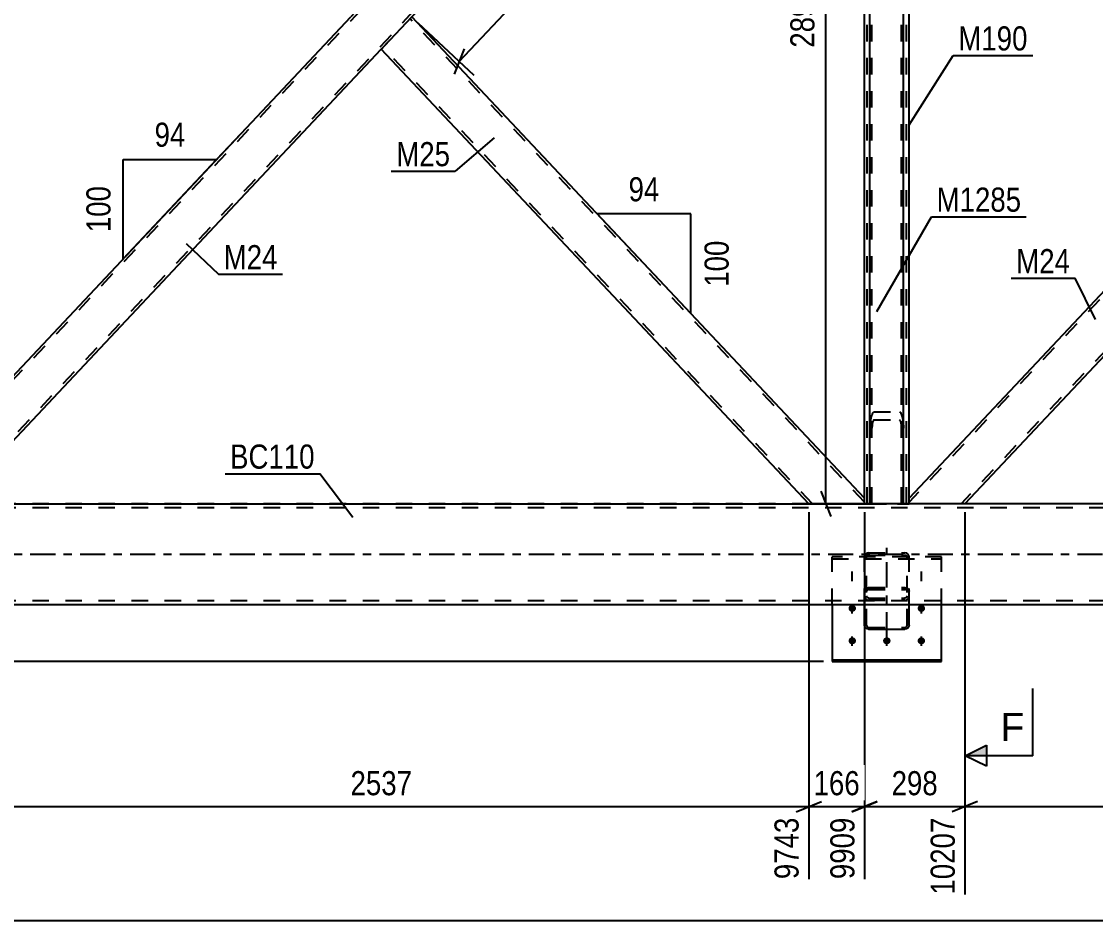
# Model space of a CAD drawing. Header units: millimetres. Extents: x -400 to 789, y -648 to 193.
# Drawn here: x -21.8 to 105.7, y -171.1 to -64.3 of the extents above; entities that cross this region are included whole.
import ezdxf

# ---------------------------------------------------------------- set-up
doc = ezdxf.new("R2010")
doc.units = ezdxf.units.MM
doc.linetypes.add('DXK_LINE_DOT2', pattern=[3.9198, 1.9599, -1.9599])
doc.linetypes.add('DXK_LINE_DOT3', pattern=[5.9187, 2.979, -0.9799, 0.9799, -0.9799])
doc.styles.add('Arial', font='ARIAL.TTF', dxfattribs={"height": 0.2})
doc.styles.add('Arial Narrow', font='ARIALN.TTF', dxfattribs={"height": 0.2})

# ---------------------------------------------------------------- blocks, each defined once
blk = doc.blocks.new('Part-392021936-5452 - 5377')
at = {"color": 7, "linetype": 'DXK_LINE_DOT2'}
for p, q in [((643.9, -122.08), (-287.1, -122.08)), ((643.9, -121.6), (-276.46, -121.6)), ((78.9, -121.6), (82.9, -121.6)), ((643.9, -133.12), (-287.1, -133.12)), ((643.9, -133.6), (-171.28, -133.6))]:
    blk.add_line(p, q, dxfattribs=at)
at = {"color": 2, "linetype": 'Continuous'}
for p, q in [((-157.1, -121.6), (78.9, -121.6)), ((258.9, -121.6), (82.9, -121.6)), ((639.1, -133.6), (-143.36, -133.6))]:
    blk.add_line(p, q, dxfattribs=at)
at = {"color": 7, "linetype": 'DXK_LINE_DOT3'}
blk.add_line((-287.1, -127.6), (643.9, -127.6), dxfattribs=at)
blk = doc.blocks.new('Bolt-392021936-5453 - 5377')
at = {"linetype": 'Continuous'}
for points in [[(76.8, -134.43), (76.71, -134.42), (76.62, -134.39), (76.54, -134.35), (76.47, -134.29), (76.42, -134.22), (76.38, -134.14), (76.36, -134.06), (76.36, -133.97), (76.38, -133.89), (76.42, -133.81), (76.47, -133.74), (76.54, -133.68), (76.62, -133.64), (76.71, -133.61), (76.8, -133.6), (76.89, -133.61), (76.98, -133.64), (77.06, -133.68), (77.13, -133.74), (77.18, -133.81), (77.22, -133.89), (77.24, -133.97), (77.24, -134.06), (77.22, -134.14), (77.18, -134.22), (77.13, -134.29), (77.06, -134.35), (76.98, -134.39), (76.89, -134.42)], [(85, -134.43), (84.91, -134.42), (84.82, -134.39), (84.74, -134.35), (84.67, -134.29), (84.62, -134.22), (84.58, -134.14), (84.56, -134.06), (84.56, -133.97), (84.58, -133.89), (84.62, -133.81), (84.67, -133.74), (84.74, -133.68), (84.82, -133.64), (84.91, -133.61), (85, -133.6), (85.09, -133.61), (85.18, -133.64), (85.26, -133.68), (85.33, -133.74), (85.38, -133.81), (85.42, -133.89), (85.44, -133.97), (85.44, -134.06), (85.42, -134.14), (85.38, -134.22), (85.33, -134.29), (85.26, -134.35), (85.18, -134.39), (85.09, -134.42)], [(76.8, -138.28), (76.71, -138.27), (76.62, -138.25), (76.54, -138.2), (76.47, -138.15), (76.42, -138.08), (76.38, -138), (76.36, -137.91), (76.36, -137.83), (76.38, -137.74), (76.42, -137.66), (76.47, -137.59), (76.54, -137.53), (76.62, -137.49), (76.71, -137.46), (76.8, -137.46), (76.89, -137.46), (76.98, -137.49), (77.06, -137.53), (77.13, -137.59), (77.18, -137.66), (77.22, -137.74), (77.24, -137.83), (77.24, -137.91), (77.22, -138), (77.18, -138.08), (77.13, -138.15), (77.06, -138.2), (76.98, -138.25), (76.89, -138.27)], [(80.9, -138.28), (80.81, -138.27), (80.72, -138.25), (80.64, -138.2), (80.57, -138.15), (80.52, -138.08), (80.48, -138), (80.46, -137.91), (80.46, -137.83), (80.48, -137.74), (80.52, -137.66), (80.57, -137.59), (80.64, -137.53), (80.72, -137.49), (80.81, -137.46), (80.9, -137.46), (80.99, -137.46), (81.08, -137.49), (81.16, -137.53), (81.23, -137.59), (81.28, -137.66), (81.32, -137.74), (81.34, -137.83), (81.34, -137.91), (81.32, -138), (81.28, -138.08), (81.23, -138.15), (81.16, -138.2), (81.08, -138.25), (80.99, -138.27)], [(85, -138.28), (84.91, -138.27), (84.82, -138.25), (84.74, -138.2), (84.67, -138.15), (84.62, -138.08), (84.58, -138), (84.56, -137.91), (84.56, -137.83), (84.58, -137.74), (84.62, -137.66), (84.67, -137.59), (84.74, -137.53), (84.82, -137.49), (84.91, -137.46), (85, -137.46), (85.09, -137.46), (85.18, -137.49), (85.26, -137.53), (85.33, -137.59), (85.38, -137.66), (85.42, -137.74), (85.44, -137.83), (85.44, -137.91), (85.42, -138), (85.38, -138.08), (85.33, -138.15), (85.26, -138.2), (85.18, -138.25), (85.09, -138.27)]]:
    blk.add_hatch(color=1, dxfattribs=at).paths.add_polyline_path(points)
at = {"color": 1, "linetype": 'DXK_LINE_DOT2'}
for p, q in [((76.8, -130.78), (76.8, -129.64)), ((80.9, -130.78), (80.9, -129.64)), ((85, -130.78), (85, -129.64))]:
    blk.add_line(p, q, dxfattribs=at)
at = {"color": 1, "linetype": 'Continuous'}
for p, q in [((76.8, -134.63), (76.8, -133.5)), ((85, -134.63), (85, -133.5)), ((76.8, -138.48), (76.8, -137.35)), ((80.9, -138.48), (80.9, -137.35)), ((85, -138.48), (85, -137.35))]:
    blk.add_line(p, q, dxfattribs=at)
blk = doc.blocks.new('Part-392021936-5399 - 5377')
at = {"color": 7, "linetype": 'DXK_LINE_DOT2'}
for p, q in [((87.4, -127.91), (74.4, -127.91)), ((74.4, -133.6), (74.4, -127.91)), ((74.4, -128.13), (87.4, -128.13)), ((87.4, -133.6), (87.4, -127.91))]:
    blk.add_line(p, q, dxfattribs=at)
at = {"color": 2, "linetype": 'Continuous'}
for p, q in [((74.4, -133.6), (74.4, -140.34)), ((87.4, -140.34), (87.4, -133.6)), ((74.4, -140.12), (87.4, -140.12)), ((74.4, -140.34), (87.4, -140.34))]:
    blk.add_line(p, q, dxfattribs=at)
blk = doc.blocks.new('Part-392021936-5400 - 5377')
at = {"color": 7, "linetype": 'DXK_LINE_DOT2'}
for p, q in [((78.74, -127.43), (78.56, -127.47)), ((78.74, -127.43), (83.06, -127.43)), ((83.24, -127.47), (83.06, -127.43)), ((78.3, -127.75), (78.26, -127.94)), ((78.26, -133.6), (78.26, -127.94)), ((78.5, -127.94), (78.52, -127.84)), ((78.5, -136.05), (78.5, -127.94)), ((78.52, -127.84), (78.57, -127.76)), ((78.57, -127.76), (78.65, -127.71)), ((78.65, -127.71), (78.74, -127.69)), ((78.74, -127.69), (83.06, -127.69)), ((83.06, -127.69), (83.15, -127.71)), ((83.15, -127.71), (83.23, -127.76)), ((83.23, -127.76), (83.28, -127.84)), ((83.28, -127.84), (83.3, -127.94)), ((83.3, -136.05), (83.3, -127.94)), ((83.54, -127.94), (83.5, -127.75)), ((83.54, -133.6), (83.54, -127.94)), ((78.26, -131.99), (78.3, -131.81)), ((78.26, -132.54), (78.3, -132.73)), ((78.3, -131.81), (78.4, -131.67)), ((78.4, -131.67), (78.56, -131.57)), ((78.52, -131.9), (78.5, -131.99)), ((78.52, -132.64), (78.5, -132.54)), ((78.57, -131.83), (78.52, -131.9)), ((78.56, -131.57), (78.74, -131.54)), ((78.65, -131.78), (78.57, -131.83)), ((78.74, -131.76), (78.65, -131.78)), ((78.74, -131.54), (83.06, -131.54)), ((78.74, -131.76), (83.06, -131.76)), ((83.06, -131.54), (83.24, -131.57)), ((83.15, -131.78), (83.06, -131.76)), ((83.23, -131.83), (83.15, -131.78)), ((83.28, -131.9), (83.23, -131.83)), ((83.24, -131.57), (83.4, -131.67)), ((83.3, -131.99), (83.28, -131.9)), ((83.3, -132.54), (83.28, -132.64)), ((83.4, -131.67), (83.5, -131.81)), ((83.5, -131.81), (83.54, -131.99)), ((83.5, -132.73), (83.54, -132.54)), ((78.57, -132.72), (78.52, -132.64)), ((78.56, -133.01), (78.74, -133.05)), ((78.65, -132.78), (78.57, -132.72)), ((78.74, -132.79), (78.65, -132.78)), ((78.74, -132.79), (83.06, -132.79)), ((78.74, -133.05), (83.06, -133.05)), ((83.15, -132.78), (83.06, -132.79)), ((83.06, -133.05), (83.24, -133.01)), ((83.23, -132.72), (83.15, -132.78)), ((83.28, -132.64), (83.23, -132.72)), ((78.5, -136.05), (78.52, -136.13)), ((78.52, -136.13), (78.57, -136.21)), ((78.57, -136.21), (78.65, -136.25)), ((78.65, -136.25), (78.74, -136.27)), ((78.74, -136.27), (83.06, -136.27)), ((83.06, -136.27), (83.15, -136.25)), ((83.15, -136.25), (83.23, -136.21)), ((83.23, -136.21), (83.28, -136.13)), ((83.28, -136.13), (83.3, -136.05))]:
    blk.add_line(p, q, dxfattribs=at)
at = {"color": 7, "linetype": 'DXK_LINE_DOT3'}
blk.add_line((80.9, -137.44), (80.9, -126.82), dxfattribs=at)
at = {"color": 2, "linetype": 'Continuous'}
for p, q in [((78.26, -136.05), (78.26, -133.6)), ((83.54, -136.05), (83.54, -133.6)), ((78.3, -136.22), (78.26, -136.05)), ((78.4, -136.36), (78.3, -136.22)), ((78.56, -136.46), (78.4, -136.36)), ((83.4, -136.36), (83.24, -136.46)), ((83.5, -136.22), (83.4, -136.36)), ((83.54, -136.05), (83.5, -136.22)), ((78.74, -136.5), (78.56, -136.46)), ((78.74, -136.5), (83.06, -136.5)), ((83.24, -136.46), (83.06, -136.5))]:
    blk.add_line(p, q, dxfattribs=at)
at = {"color": 7, "linetype": 'DXK_LINE_DOT2'}
for centre, start, end in [((78.76, -127.92), 114.32, 159.2417), ((83.04, -127.92), 20.7583, 65.68), ((78.76, -132.56), 200.7583, 245.68), ((83.04, -132.56), 294.32, 339.2417)]:
    blk.add_arc(centre, 0.496, start, end, dxfattribs=at)
blk = doc.blocks.new('Part-392021936-5405 - 5377')
at = {"color": 7, "linetype": 'DXK_LINE_DOT2'}
for p, q in [((83.54, -6), (78.26, -6)), ((78.26, -6.66), (78.26, -6)), ((78.58, -121.6), (78.58, -6)), ((83.22, -121.6), (83.22, -6)), ((83.54, -6.66), (83.54, -6)), ((78.26, -121.6), (78.26, -120.94)), ((83.54, -121.6), (83.54, -120.94)), ((78.26, -121.6), (83.54, -121.6))]:
    blk.add_line(p, q, dxfattribs=at)
at = {"color": 2, "linetype": 'Continuous'}
for p, q in [((78.26, -120.94), (78.26, -6.66)), ((83.54, -120.94), (83.54, -6.66))]:
    blk.add_line(p, q, dxfattribs=at)
blk = doc.blocks.new('Part-392021936-5615 - 5377')
at = {"color": 7, "linetype": 'DXK_LINE_DOT2'}
for p, q in [((-36.46, -121.41), (72.07, -6)), ((-30.27, -121.6), (78.26, -6.19)), ((78.26, -6), (71.63, -6)), ((20.9, -59.95), (17.28, -63.8)), ((24.53, -63.8), (20.9, -67.65)), ((-36.46, -121.6), (-29.83, -121.6))]:
    blk.add_line(p, q, dxfattribs=at)
at = {"color": 2, "linetype": 'Continuous'}
for p, q in [((71.63, -6), (20.9, -59.95)), ((78.26, -6.66), (78.26, -6)), ((78.26, -6.66), (24.53, -63.8)), ((-36.46, -120.94), (17.28, -63.8)), ((-29.83, -121.6), (20.9, -67.65)), ((-36.46, -121.52), (-36.46, -120.94)), ((-36.46, -121.6), (-36.46, -121.52))]:
    blk.add_line(p, q, dxfattribs=at)
blk = doc.blocks.new('Part-392021936-5625 - 5377')
at = {"color": 7, "linetype": 'DXK_LINE_DOT2'}
for p, q in [((192.07, -6), (83.54, -121.41)), ((198.26, -6.19), (89.73, -121.6)), ((198.26, -6), (191.63, -6)), ((140.9, -59.95), (137.28, -63.8)), ((144.53, -63.8), (140.9, -67.65)), ((90.17, -121.6), (83.54, -121.6))]:
    blk.add_line(p, q, dxfattribs=at)
at = {"color": 2, "linetype": 'Continuous'}
for p, q in [((191.63, -6), (140.9, -59.95)), ((198.26, -6.66), (198.26, -6)), ((198.26, -6.66), (144.53, -63.8)), ((137.28, -63.8), (83.54, -120.94)), ((140.9, -67.65), (90.17, -121.6)), ((83.54, -121.52), (83.54, -120.94)), ((83.54, -121.6), (83.54, -121.52))]:
    blk.add_line(p, q, dxfattribs=at)
blk = doc.blocks.new('Part-392021936-5666 - 5377')
at = {"color": 2, "linetype": 'Continuous'}
for p, q in [((21.34, -67.19), (24.53, -63.8)), ((78.26, -120.94), (24.53, -63.8)), ((20.9, -67.65), (21.34, -67.19)), ((71.63, -121.6), (20.9, -67.65)), ((78.26, -121.6), (78.26, -120.94))]:
    blk.add_line(p, q, dxfattribs=at)
at = {"color": 7, "linetype": 'DXK_LINE_DOT2'}
for p, q in [((78.26, -121.41), (24.31, -64.03)), ((20.93, -67.62), (21.34, -67.19)), ((21.12, -67.42), (21.14, -67.4)), ((72.07, -121.6), (21.12, -67.42)), ((78.26, -121.6), (71.63, -121.6))]:
    blk.add_line(p, q, dxfattribs=at)
blk = doc.blocks.new('Part-392021936-24888 - 5377')
at = {"color": 7, "linetype": 'DXK_LINE_DOT2'}
for p, q in [((79.2, -7.63), (79.04, -7.66)), ((79.38, -7.61), (79.2, -7.63)), ((79.38, -7.61), (82.42, -7.61)), ((82.6, -7.63), (82.42, -7.61)), ((82.6, -7.63), (82.64, -7.64)), ((82.64, -7.64), (82.76, -7.66)), ((78.94, -7.72), (78.9, -7.78)), ((78.9, -8.82), (78.9, -7.78)), ((78.9, -8.82), (78.9, -8.84)), ((78.9, -8.84), (78.9, -8.82)), ((78.9, -8.82), (78.94, -8.89)), ((79.04, -7.66), (78.94, -7.72)), ((78.94, -8.89), (79.04, -8.94)), ((79.14, -7.78), (79.16, -7.75)), ((79.14, -121.6), (79.14, -7.78)), ((79.16, -8.86), (79.14, -8.82)), ((79.16, -7.75), (79.21, -7.72)), ((79.21, -8.88), (79.16, -8.86)), ((79.21, -7.72), (79.29, -7.7)), ((79.29, -8.9), (79.21, -8.88)), ((79.29, -7.7), (79.38, -7.7)), ((79.38, -8.91), (79.29, -8.9)), ((79.38, -7.7), (82.42, -7.7)), ((79.38, -8.91), (82.42, -8.91)), ((82.42, -7.7), (82.51, -7.7)), ((82.51, -8.9), (82.42, -8.91)), ((82.51, -7.7), (82.59, -7.72)), ((82.59, -8.88), (82.51, -8.9)), ((82.59, -7.72), (82.64, -7.75)), ((82.64, -8.86), (82.59, -8.88)), ((82.64, -7.75), (82.66, -7.78)), ((82.66, -8.82), (82.64, -8.86)), ((82.66, -121.6), (82.66, -7.78)), ((82.86, -7.72), (82.76, -7.66)), ((82.76, -8.94), (82.86, -8.89)), ((82.9, -7.78), (82.86, -7.72)), ((82.86, -8.89), (82.9, -8.82)), ((82.9, -8.84), (82.9, -7.78)), ((79.04, -8.94), (79.2, -8.98)), ((79.2, -8.98), (79.38, -8.99)), ((79.38, -8.99), (82.42, -8.99)), ((82.42, -8.99), (82.6, -8.98)), ((82.6, -8.98), (82.64, -8.97)), ((82.64, -8.97), (82.76, -8.94)), ((79.2, -110.84), (79.38, -110.69)), ((79.38, -110.69), (82.42, -110.69)), ((82.42, -110.69), (82.6, -110.84)), ((78.9, -112.61), (78.94, -111.88)), ((79.38, -111.65), (79.29, -111.73)), ((79.38, -111.65), (82.42, -111.65)), ((82.51, -111.73), (82.42, -111.65)), ((82.86, -111.88), (82.9, -112.61)), ((79.16, -112.25), (79.14, -112.61)), ((82.66, -112.61), (82.64, -112.25)), ((82.6, -121.6), (82.42, -121.6)), ((82.76, -121.6), (82.66, -121.6))]:
    blk.add_line(p, q, dxfattribs=at)
at = {"color": 2, "linetype": 'Continuous'}
for p, q in [((78.9, -121.6), (78.9, -8.84)), ((82.9, -121.6), (82.9, -8.84)), ((82.42, -121.6), (78.9, -121.6)), ((82.76, -121.6), (82.42, -121.6)), ((82.86, -121.6), (82.76, -121.6)), ((82.9, -121.6), (82.86, -121.6))]:
    blk.add_line(p, q, dxfattribs=at)
at = {"color": 7, "linetype": 'DXK_LINE_DOT2'}
for centre, radius, start, end in [((81.74, -112.03), 2.8, 154.9533, 176.9972), ((80.06, -112.03), 2.8, 3.0028, 25.0467), ((80.56, -112.32), 1.4, 154.9533, 176.9972), ((81.24, -112.32), 1.4, 3.0028, 25.0467)]:
    blk.add_arc(centre, radius, start, end, dxfattribs=at)
blk = doc.blocks.new('StraightDimension-392021936-6391 - 5377')
at = {"color": 7, "linetype": 'Continuous'}
blk.add_line((-301, -171.07), (700.9, -171.07), dxfattribs=at)
blk = doc.blocks.new('StraightDimension-392021936-6514 - 5377')
at = {"color": 7, "linetype": 'Continuous'}
for p, q in [((74.26, -7.5), (73.06, -4.5)), ((77.26, -6), (70.81, -6)), ((73.66, -121.6), (73.66, -6)), ((73.06, -120.1), (74.26, -123.1)), ((77.26, -121.6), (70.81, -121.6))]:
    blk.add_line(p, q, dxfattribs=at)
at = {"color": 0}
blk.add_wipeout([(72.91, -59.54), (68.71, -59.54), (68.71, -68.06), (72.91, -68.06)], dxfattribs=at)
at = {"color": 3, "style": 'Arial Narrow'}
blk.add_text('2890', height=2.863, rotation=90.0002, dxfattribs=at).set_placement((72.31, -67.46))
blk = doc.blocks.new('StraightDimension-392021936-24335 - 5377')
at = {"color": 7, "linetype": 'Continuous'}
for p, q in [((78.26, -122.6), (78.26, -166.16)), ((90.17, -122.6), (90.17, -167.99)), ((76.76, -158.15), (79.76, -156.95)), ((78.26, -157.55), (90.17, -157.55)), ((91.67, -156.95), (88.67, -158.15))]:
    blk.add_line(p, q, dxfattribs=at)
at = {"color": 0}
blk.add_wipeout([(87.56, -156.8), (87.56, -152.6), (80.87, -152.6), (80.87, -156.8)], dxfattribs=at)
at = {"color": 3, "style": 'Arial Narrow'}
blk.add_text('298', height=2.863, dxfattribs=at).set_placement((81.47, -156.2))
at = {"color": 0, "linetype": 'Continuous'}
blk.add_wipeout([(89.57, -158.25), (85.37, -158.25), (85.37, -168.59), (89.57, -168.59)], dxfattribs=at)
at = {"color": 3, "linetype": 'Continuous', "style": 'Arial Narrow'}
blk.add_text('10207', height=2.863, rotation=90.0002, dxfattribs=at).set_placement((88.97, -167.99))
blk = doc.blocks.new('AngleDimension-392021936-6837 - 5377')
at = {"color": 7, "linetype": 'Continuous'}
for p, q in [((4.9, -76.96), (1.36, -80.72)), ((-9.74, -80.72), (1.36, -80.72)), ((-9.74, -92.52), (1.36, -80.72)), ((-9.74, -92.52), (-9.74, -80.72))]:
    blk.add_line(p, q, dxfattribs=at)
at = {"color": 0}
for points in [[(-1.76, -79.82), (-1.76, -75.62), (-6.61, -75.62), (-6.61, -79.82)], [(-10.64, -83.28), (-14.84, -83.28), (-14.84, -89.96), (-10.64, -89.96)]]:
    blk.add_wipeout(points, dxfattribs=at)
at = {"color": 3, "style": 'Arial Narrow'}
blk.add_text('94', height=2.863, dxfattribs=at).set_placement((-6.01, -79.22))
blk.add_text('100', height=2.863, rotation=90.0002, dxfattribs=at).set_placement((-11.24, -89.36))
blk = doc.blocks.new('StraightDimension-392021936-6964 - 5377')
at = {"color": 7, "linetype": 'Continuous'}
for p, q in [((78.99, -7.35), (85.64, -13.6)), ((83.3, -13.46), (84.48, -10.45)), ((30.16, -69.09), (83.89, -11.96)), ((25.25, -64.49), (31.9, -70.74)), ((30.75, -67.59), (29.56, -70.6))]:
    blk.add_line(p, q, dxfattribs=at)
at = {"color": 0}
blk.add_wipeout([(59.39, -36.91), (56.33, -34.03), (50.5, -40.23), (53.56, -43.11)], dxfattribs=at)
at = {"color": 3, "style": 'Arial Narrow'}
blk.add_text('1961', height=2.863, rotation=46.7591, dxfattribs=at).set_placement((53.53, -42.26))
blk = doc.blocks.new('AngleDimension-392021936-6004 - 5377')
at = {"color": 7, "linetype": 'Continuous'}
for p, q in [((46.51, -87.18), (46.53, -87.2)), ((57.63, -87.2), (46.53, -87.2)), ((57.63, -99), (46.53, -87.2)), ((57.63, -99), (57.63, -87.2))]:
    blk.add_line(p, q, dxfattribs=at)
at = {"color": 0}
for points in [[(54.51, -86.3), (54.51, -82.1), (49.65, -82.1), (49.65, -86.3)], [(62.73, -89.76), (58.53, -89.76), (58.53, -96.44), (62.73, -96.44)]]:
    blk.add_wipeout(points, dxfattribs=at)
at = {"color": 3, "style": 'Arial Narrow'}
blk.add_text('94', height=2.863, dxfattribs=at).set_placement((50.25, -85.7))
blk.add_text('100', height=2.863, rotation=90.0002, dxfattribs=at).set_placement((62.13, -95.84))
blk = doc.blocks.new('StraightDimension-392021936-6418 - 5377')
at = {"color": 7, "linetype": 'Continuous'}
blk.add_line((73.4, -140.34), (-336.3, -140.34), dxfattribs=at)
blk = doc.blocks.new('StraightDimension-392021936-24334 - 5377')
at = {"color": 7, "linetype": 'Continuous'}
for p, q in [((90.17, -122.6), (90.17, -167.99)), ((191.63, -122.6), (191.63, -167.99)), ((91.67, -156.95), (88.67, -158.15)), ((90.17, -157.55), (191.63, -157.55)), ((190.13, -158.15), (193.13, -156.95))]:
    blk.add_line(p, q, dxfattribs=at)
at = {"color": 0}
blk.add_wipeout([(145.16, -156.8), (145.16, -152.6), (136.65, -152.6), (136.65, -156.8)], dxfattribs=at)
at = {"color": 3, "style": 'Arial Narrow'}
blk.add_text('2537', height=2.863, dxfattribs=at).set_placement((137.25, -156.2))
at = {"color": 0, "linetype": 'Continuous'}
blk.add_wipeout([(191.03, -158.25), (186.83, -158.25), (186.83, -168.59), (191.03, -168.59)], dxfattribs=at)
at = {"color": 3, "linetype": 'Continuous', "style": 'Arial Narrow'}
blk.add_text('12743', height=2.863, rotation=90.0002, dxfattribs=at).set_placement((190.43, -167.99))
blk = doc.blocks.new('StraightDimension-392021936-24336 - 5377')
at = {"color": 7, "linetype": 'Continuous'}
for p, q in [((71.63, -122.6), (71.63, -166.16)), ((78.26, -122.6), (78.26, -166.16)), ((70.13, -158.15), (73.13, -156.95)), ((71.63, -157.55), (78.26, -157.55)), ((79.76, -156.95), (76.76, -158.15))]:
    blk.add_line(p, q, dxfattribs=at)
at = {"color": 0}
blk.add_wipeout([(78.29, -156.8), (78.29, -152.6), (71.61, -152.6), (71.61, -156.8)], dxfattribs=at)
at = {"color": 0, "linetype": 'Continuous'}
blk.add_wipeout([(77.66, -158.25), (73.46, -158.25), (73.46, -166.76), (77.66, -166.76)], dxfattribs=at)
at = {"color": 3, "style": 'Arial Narrow'}
blk.add_text('166', height=2.863, dxfattribs=at).set_placement((72.21, -156.2))
at = {"color": 3, "linetype": 'Continuous', "style": 'Arial Narrow'}
blk.add_text('9909', height=2.863, rotation=90.0002, dxfattribs=at).set_placement((77.06, -166.16))
blk = doc.blocks.new('StraightDimension-392021936-24337 - 5377')
at = {"color": 7, "linetype": 'Continuous'}
for p, q in [((-29.83, -122.6), (-29.83, -166.16)), ((71.63, -122.6), (71.63, -166.16)), ((-28.33, -156.95), (-31.33, -158.15)), ((-29.83, -157.55), (71.63, -157.55)), ((70.13, -158.15), (73.13, -156.95))]:
    blk.add_line(p, q, dxfattribs=at)
at = {"color": 0}
blk.add_wipeout([(25.16, -156.8), (25.16, -152.6), (16.65, -152.6), (16.65, -156.8)], dxfattribs=at)
at = {"color": 3, "style": 'Arial Narrow'}
blk.add_text('2537', height=2.863, dxfattribs=at).set_placement((17.25, -156.2))
at = {"color": 0, "linetype": 'Continuous'}
blk.add_wipeout([(71.03, -158.25), (66.83, -158.25), (66.83, -166.76), (71.03, -166.76)], dxfattribs=at)
at = {"color": 3, "linetype": 'Continuous', "style": 'Arial Narrow'}
blk.add_text('9743', height=2.863, rotation=90.0002, dxfattribs=at).set_placement((70.43, -166.16))
blk = doc.blocks.new('Mark-392021936-5448 - 5377')
at = {"color": 0}
blk.add_wipeout([(12.99, -117.43), (12.99, -114.43), (2.95, -114.43), (2.95, -117.43)], dxfattribs=at)
blk.add_wipeout([(12.99, -117.43), (12.99, -114.43), (2.95, -114.43), (2.95, -117.43)], dxfattribs=at)
at = {"color": 30, "linetype": 'Continuous'}
for p in [(2.35, -118.03), (17.51, -123.23)]:
    blk.add_line(p, (13.59, -118.03), dxfattribs=at)
at = {"color": 3, "style": 'Arial Narrow'}
blk.add_text('BC110', height=2.863, dxfattribs=at).set_placement((2.95, -117.43))
blk = doc.blocks.new('Mark-392021936-39744 - 5377')
at = {"color": 0}
blk.add_wipeout([(96.86, -86.93), (96.86, -83.93), (86.81, -83.93), (86.81, -86.93)], dxfattribs=at)
blk.add_wipeout([(96.86, -86.93), (96.86, -83.93), (86.81, -83.93), (86.81, -86.93)], dxfattribs=at)
at = {"color": 30, "linetype": 'Continuous'}
for p, q in [((79.71, -98.79), (86.21, -87.53)), ((86.21, -87.53), (97.46, -87.53))]:
    blk.add_line(p, q, dxfattribs=at)
at = {"color": 3, "style": 'Arial Narrow'}
blk.add_text('M1285', height=2.863, dxfattribs=at).set_placement((86.81, -86.93))
blk = doc.blocks.new('Mark-392021936-5611 - 5377')
at = {"color": 0}
blk.add_wipeout([(8.59, -93.76), (8.59, -90.76), (2.19, -90.76), (2.19, -93.76)], dxfattribs=at)
blk.add_wipeout([(8.59, -93.76), (8.59, -90.76), (2.19, -90.76), (2.19, -93.76)], dxfattribs=at)
at = {"color": 30, "linetype": 'Continuous'}
for p, q in [((-2.25, -90.71), (1.59, -94.36)), ((1.59, -94.36), (9.19, -94.36))]:
    blk.add_line(p, q, dxfattribs=at)
at = {"color": 3, "style": 'Arial Narrow'}
blk.add_text('M24', height=2.863, dxfattribs=at).set_placement((2.19, -93.76))
blk = doc.blocks.new('Mark-392021936-5621 - 5377')
at = {"color": 0}
blk.add_wipeout([(102.65, -94.23), (102.65, -91.23), (96.26, -91.23), (96.26, -94.23)], dxfattribs=at)
blk.add_wipeout([(102.65, -94.23), (102.65, -91.23), (96.26, -91.23), (96.26, -94.23)], dxfattribs=at)
at = {"color": 30, "linetype": 'Continuous'}
for p in [(95.66, -94.83), (105.66, -99.72)]:
    blk.add_line(p, (103.25, -94.83), dxfattribs=at)
at = {"color": 3, "style": 'Arial Narrow'}
blk.add_text('M24', height=2.863, dxfattribs=at).set_placement((96.26, -94.23))
blk = doc.blocks.new('Mark-392021936-5662 - 5377')
at = {"color": 0}
blk.add_wipeout([(29.08, -81.53), (29.08, -78.53), (22.68, -78.53), (22.68, -81.53)], dxfattribs=at)
blk.add_wipeout([(29.08, -81.53), (29.08, -78.53), (22.68, -78.53), (22.68, -81.53)], dxfattribs=at)
at = {"color": 30, "linetype": 'Continuous'}
for p in [(34.3, -78.18), (22.08, -82.13)]:
    blk.add_line(p, (29.68, -82.13), dxfattribs=at)
at = {"color": 3, "style": 'Arial Narrow'}
blk.add_text('M25', height=2.863, dxfattribs=at).set_placement((22.68, -81.53))
blk = doc.blocks.new('SectionMark-392021936-7293 - 5377')
at = {"linetype": 'Continuous'}
for points in [[(92.72, 18.97), (92.72, 17.72), (90.22, 18.97)], [(92.72, -150.26), (92.72, -151.51), (90.22, -151.51)]]:
    blk.add_hatch(color=6, dxfattribs=at).paths.add_polyline_path(points)
at = {"color": 6, "linetype": 'Continuous'}
for p, q in [((90.22, 18.97), (92.72, 20.22)), ((92.72, 17.72), (92.72, 20.22)), ((98.22, 18.97), (90.22, 18.97)), ((90.22, 18.97), (92.72, 17.72)), ((98.22, 18.97), (98.22, 10.97)), ((98.22, -151.51), (98.22, -143.51)), ((90.22, -151.51), (92.72, -150.26)), ((92.72, -150.26), (92.72, -152.76)), ((98.22, -151.51), (90.22, -151.51)), ((92.72, -152.76), (90.22, -151.51))]:
    blk.add_line(p, q, dxfattribs=at)
at = {"color": 0, "linetype": 'Continuous'}
for points in [[(97.22, 13.72), (97.22, 17.22), (94.37, 17.22), (94.37, 13.72)], [(97.22, -149.76), (97.22, -146.26), (94.37, -146.26), (94.37, -149.76)]]:
    blk.add_wipeout(points, dxfattribs=at)
at = {"color": 3, "linetype": 'Continuous', "style": 'Arial'}
for p in [(94.37, 13.72), (94.37, -149.76)]:
    blk.add_text('F', height=3.34, dxfattribs=at).set_placement(p)
blk = doc.blocks.new('Mark-392021936-39741 - 5377')
at = {"color": 0}
blk.add_wipeout([(97.62, -67.79), (97.62, -64.79), (89.39, -64.79), (89.39, -67.79)], dxfattribs=at)
blk.add_wipeout([(97.62, -67.79), (97.62, -64.79), (89.39, -64.79), (89.39, -67.79)], dxfattribs=at)
at = {"color": 30, "linetype": 'Continuous'}
for p, q in [((83.54, -76.63), (88.79, -68.39)), ((88.79, -68.39), (98.22, -68.39))]:
    blk.add_line(p, q, dxfattribs=at)
at = {"color": 3, "style": 'Arial Narrow'}
blk.add_text('M190', height=2.863, dxfattribs=at).set_placement((89.39, -67.79))

msp = doc.modelspace()

# ---------------------------------------------------------------- block references
for name in ['Part-392021936-5615 - 5377', 'Part-392021936-5405 - 5377', 'Part-392021936-5625 - 5377', 'Part-392021936-24888 - 5377', 'Part-392021936-5666 - 5377', 'Part-392021936-5452 - 5377', 'Part-392021936-5400 - 5377', 'Part-392021936-5399 - 5377', 'Bolt-392021936-5453 - 5377']:
    msp.add_blockref(name, (0, 0))

# ---------------------------------------------------------------- next in the draw order: block references
msp.add_blockref('StraightDimension-392021936-6391 - 5377', (0, 0))

# ---------------------------------------------------------------- next in the draw order: block references
for name in ['StraightDimension-392021936-6514 - 5377', 'AngleDimension-392021936-6837 - 5377', 'AngleDimension-392021936-6004 - 5377', 'Mark-392021936-39744 - 5377']:
    msp.add_blockref(name, (0, 0))

# ---------------------------------------------------------------- next in the draw order: block references
for name in ['StraightDimension-392021936-6964 - 5377', 'Mark-392021936-5621 - 5377', 'StraightDimension-392021936-24335 - 5377']:
    msp.add_blockref(name, (0, 0))

# ---------------------------------------------------------------- next in the draw order: block references
for name in ['StraightDimension-392021936-6418 - 5377', 'StraightDimension-392021936-24334 - 5377']:
    msp.add_blockref(name, (0, 0))

# ---------------------------------------------------------------- next in the draw order: block references
for name in ['SectionMark-392021936-7293 - 5377', 'Mark-392021936-5662 - 5377', 'Mark-392021936-5611 - 5377', 'StraightDimension-392021936-24336 - 5377']:
    msp.add_blockref(name, (0, 0))

# ---------------------------------------------------------------- next in the draw order: block references
for name in ['Mark-392021936-39741 - 5377', 'StraightDimension-392021936-24337 - 5377']:
    msp.add_blockref(name, (0, 0))

# ---------------------------------------------------------------- next in the draw order: block references
msp.add_blockref('Mark-392021936-5448 - 5377', (0, 0))

doc.saveas('drawing.dxf')
